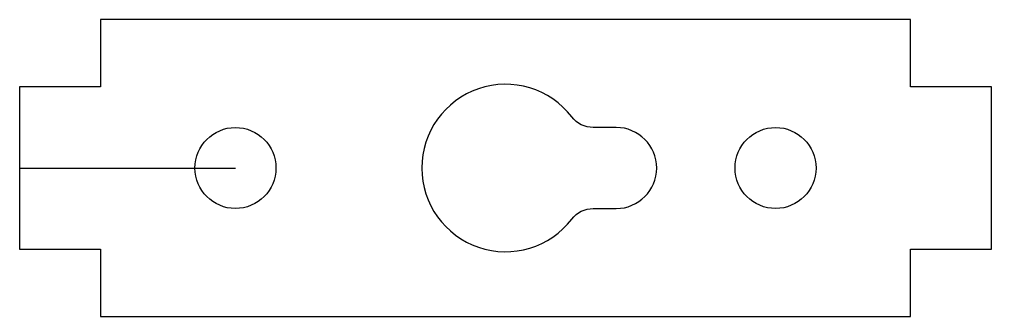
# Model space of a CAD drawing. Header units: millimetres. Extents: x 0 to 36, y -5.5 to 5.5.
import ezdxf

# ---------------------------------------------------------------- set-up
doc = ezdxf.new("R2010")
doc.units = ezdxf.units.MM

msp = doc.modelspace()

# ---------------------------------------------------------------- linework, layer by layer
msp.add_line((0, 0), (8, 0))
for points in [[(0, 0), (0, -3), (3, -3), (3, -5.5), (33, -5.5), (33, -3), (36, -3), (36, 3), (33, 3), (33, 5.5), (3, 5.5), (3, 3), (0, 3)], [(0, -3), (3, -3), (3, -5.5), (33, -5.5), (33, -3), (36, -3), (36, 3), (33, 3), (33, 5.5), (3, 5.5), (3, 3), (0, 3), (0, 0)]]:
    msp.add_lwpolyline(points, close=True)
msp.add_lwpolyline([(22.1, 1.5), (21.25, 1.5, -0.232837), (20.457, 1.89, 2.939846), (20.457, -1.89, -0.232837), (21.25, -1.5), (22.1, -1.5, 1)], format="xyb", close=True)
for centre in [(8, 0), (28, 0)]:
    msp.add_circle(centre, 1.5)

doc.saveas('drawing.dxf')
